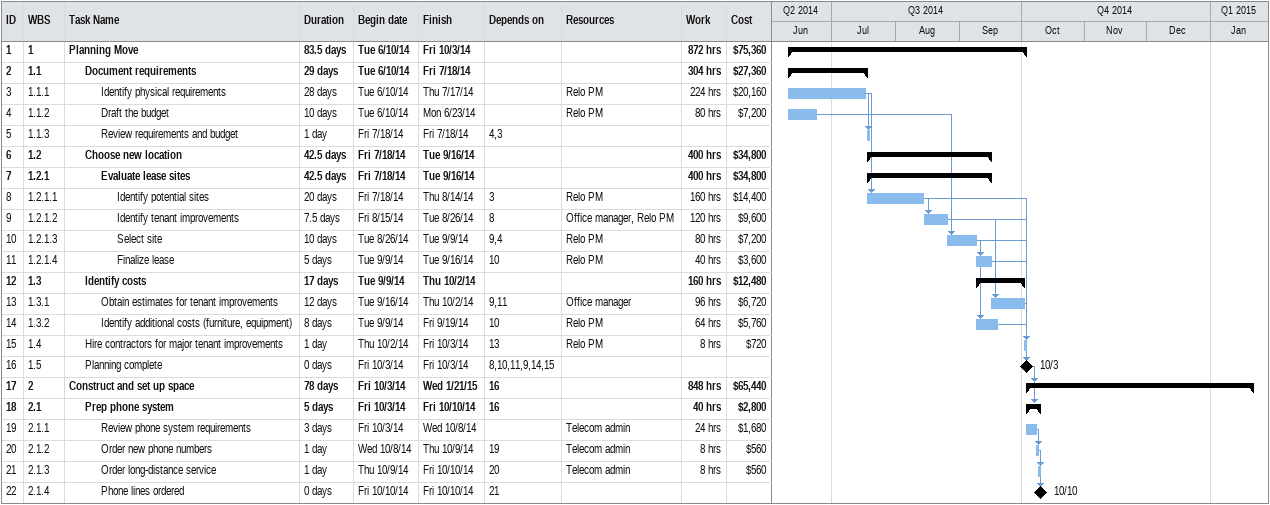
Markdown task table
| ID | WBS | Task | Duration | Start | Finish | Predecessors | Resources | Work (h) | Cost ($) |
|---|---|---|---|---|---|---|---|---|---|
| 1 | 1 | **Planning Move** | 83.5d | 2014-06-10 | 2014-10-03 |  |  | 872 | 75360 |
| 2 | 1.1 | **Document requirements** | 29d | 2014-06-10 | 2014-07-18 |  |  | 304 | 27360 |
| 3 | 1.1.1 | Identify physical requirements | 28d | 2014-06-10 | 2014-07-17 |  | Relo PM | 224 | 20160 |
| 4 | 1.1.2 | Draft the budget | 10d | 2014-06-10 | 2014-06-23 |  | Relo PM | 80 | 7200 |
| 5 | 1.1.3 | Review requirements and budget | 1d | 2014-07-18 | 2014-07-18 | 4, 3 |  |  |  |
| 6 | 1.2 | **Choose new location** | 42.5d | 2014-07-18 | 2014-09-16 |  |  | 400 | 34800 |
| 7 | 1.2.1 | **Evaluate lease sites** | 42.5d | 2014-07-18 | 2014-09-16 |  |  | 400 | 34800 |
| 8 | 1.2.1.1 | Identify potential sites | 20d | 2014-07-18 | 2014-08-14 | 3 | Relo PM | 160 | 14400 |
| 9 | 1.2.1.2 | Identify tenant improvements | 7.5d | 2014-08-15 | 2014-08-26 | 8 | Office manager, Relo PM | 120 | 9600 |
| 10 | 1.2.1.3 | Select site | 10d | 2014-08-26 | 2014-09-09 | 9, 4 | Relo PM | 80 | 7200 |
| 11 | 1.2.1.4 | Finalize lease | 5d | 2014-09-09 | 2014-09-16 | 10 | Relo PM | 40 | 3600 |
| 12 | 1.3 | **Identify costs** | 17d | 2014-09-09 | 2014-10-02 |  |  | 160 | 12480 |
| 13 | 1.3.1 | Obtain estimates for tenant improvements | 12d | 2014-09-16 | 2014-10-02 | 9, 11 | Office manager | 96 | 6720 |
| 14 | 1.3.2 | Identify additional costs (furniture, equipment) | 8d | 2014-09-09 | 2014-09-19 | 10 | Relo PM | 64 | 5760 |
| 15 | 1.4 | Hire contractors for major tenant improvements | 1d | 2014-10-02 | 2014-10-03 | 13 | Relo PM | 8 | 720 |
| 16 | 1.5 | Planning complete | 0d | 2014-10-03 | 2014-10-03 | 8, 10, 11, 9, 14, 15 |  |  |  |
| 17 | 2 | **Construct and set up space** | 78d | 2014-10-03 | 2015-01-21 | 16 |  | 848 | 65440 |
| 18 | 2.1 | **Prep phone system** | 5d | 2014-10-03 | 2014-10-10 | 16 |  | 40 | 2800 |
| 19 | 2.1.1 | Review phone system requirements | 3d | 2014-10-03 | 2014-10-08 |  | Telecom admin | 24 | 1680 |
| 20 | 2.1.2 | Order new phone numbers | 1d | 2014-10-08 | 2014-10-09 | 19 | Telecom admin | 8 | 560 |
| 21 | 2.1.3 | Order long-distance service | 1d | 2014-10-09 | 2014-10-10 | 20 | Telecom admin | 8 | 560 |
| 22 | 2.1.4 | Phone lines ordered | 0d | 2014-10-10 | 2014-10-10 | 21 |  |  |  |
